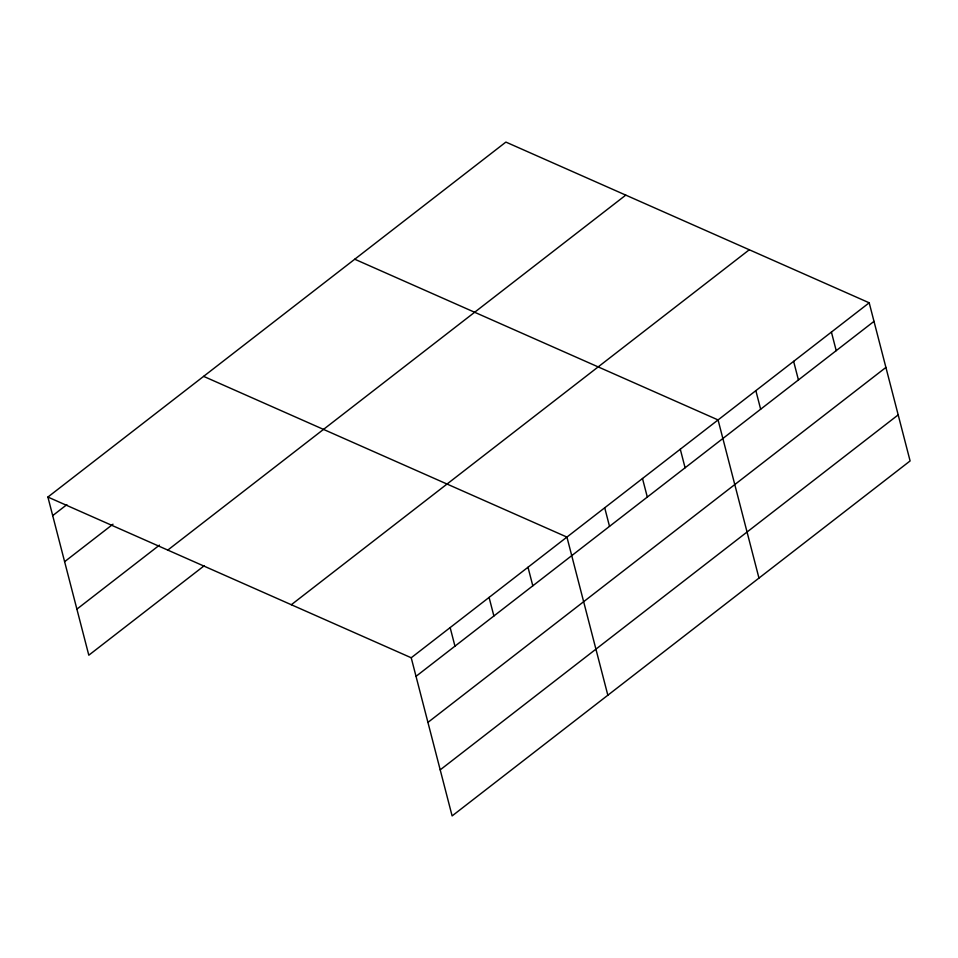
<?xml version="1.0" encoding="UTF-8"?>
<svg xmlns="http://www.w3.org/2000/svg" width="958" height="958" viewBox="0 0 958 958"><rect width="100%" height="100%" fill="white"/><g stroke="black" fill="none" stroke-linecap="round" stroke-linejoin="round"><path stroke-width="1.44" d="M47.9 497.058L505.884 142.083L869.193 302.8L910.1 460.942L452.116 815.917L411.221 657.763L47.9 497.058L88.807 655.2L204.401 565.603M52.702 515.62L66.856 504.65M64.617 561.687L112.984 524.206M76.891 609.144L159.459 545.138M167.794 550.084L625.778 195.121M291.328 604.726L749.3 249.763M411.221 657.763L869.193 302.8M416.023 676.336L874.007 321.361M427.939 722.392L885.91 367.429M440.213 769.849L898.185 414.886M354.747 259.223L718.069 419.939L758.964 578.081M203.611 376.362L566.932 537.079L607.839 695.221M831.412 332.079L836.214 350.652M793.631 361.37L798.433 379.931M755.85 390.648L760.652 409.222M680.288 449.218L685.09 467.791M642.495 478.509L647.309 497.07M604.714 507.788L609.516 526.361M528.002 567.244L532.804 585.817M489.083 597.421L493.885 615.994M450.152 627.586L454.954 646.159"/></g></svg>
